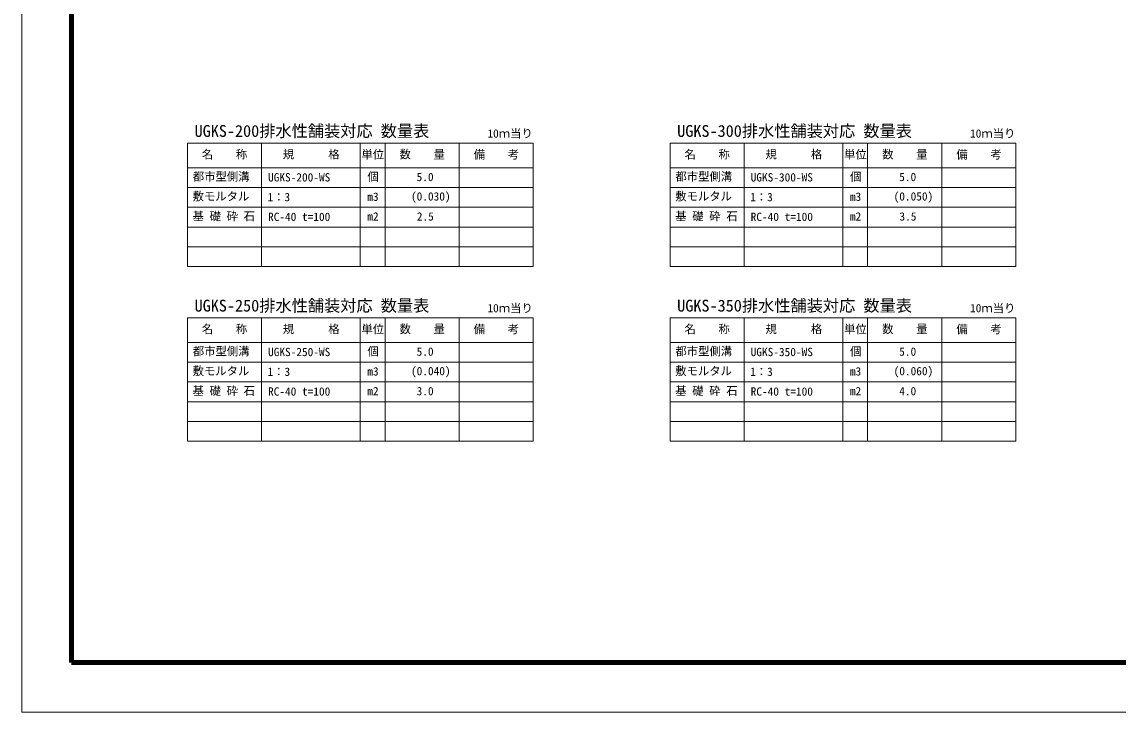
# Model space of a CAD drawing. Units: millimetres on the paper. Extents: x 0 to 841, y 0 to 594.
# Drawn here: x 0 to 443.8, y 0 to 279.5 of the extents above; entities that cross this region are included whole.
import ezdxf
from ezdxf.enums import TextEntityAlignment as Align

# ---------------------------------------------------------------- set-up
doc = ezdxf.new("R2010")
doc.units = ezdxf.units.MM
for name, color, linetype, lineweight in [('D-BMK-HTXT', 7, 'Continuous', 13), ('D-TTL-LINE（区切線）', 7, 'Continuous', 18), ('D-TTL（外枠）', 2, 'Continuous', 140)]:
    doc.layers.add(name, color=color, linetype=linetype, lineweight=lineweight)
doc.styles.add('ＭＳ ゴシック', font='')
doc.styles.get('ＭＳ ゴシック').set_extended_font_data('MS Gothic')

msp = doc.modelspace()

# ---------------------------------------------------------------- linework, layer by layer
at = {"layer": 'D-BMK-HTXT'}
for p, q in [((67.007, 230.424), (67.007, 180.424)), ((67.007, 230.424), (207.007, 230.424)), ((97.007, 230.424), (97.007, 180.424)), ((137.007, 230.424), (137.007, 180.424)), ((147.007, 230.424), (147.007, 180.424)), ((177.007, 230.424), (177.007, 180.424)), ((207.007, 230.424), (207.007, 180.424)), ((262.405, 230.424), (262.405, 180.424)), ((262.405, 230.424), (402.405, 230.424)), ((292.405, 230.424), (292.405, 180.424)), ((332.405, 230.424), (332.405, 180.424)), ((342.405, 230.424), (342.405, 180.424)), ((372.405, 230.424), (372.405, 180.424)), ((402.405, 230.424), (402.405, 180.424)), ((67.007, 220.424), (207.007, 220.424)), ((262.405, 220.424), (402.405, 220.424)), ((67.007, 212.424), (207.007, 212.424)), ((262.405, 212.424), (402.405, 212.424)), ((67.007, 204.424), (207.007, 204.424)), ((262.405, 204.424), (402.405, 204.424)), ((67.007, 196.424), (207.007, 196.424)), ((262.405, 196.424), (402.405, 196.424)), ((67.007, 188.424), (207.007, 188.424)), ((262.405, 188.424), (402.405, 188.424)), ((67.007, 180.424), (207.007, 180.424)), ((262.405, 180.424), (402.405, 180.424)), ((67.007, 159.688), (67.007, 109.688)), ((67.007, 159.688), (207.007, 159.688)), ((97.007, 159.688), (97.007, 109.688)), ((137.007, 159.688), (137.007, 109.688)), ((147.007, 159.688), (147.007, 109.688)), ((177.007, 159.688), (177.007, 109.688)), ((207.007, 159.688), (207.007, 109.688)), ((262.405, 159.688), (262.405, 109.688)), ((262.405, 159.688), (402.405, 159.688)), ((292.405, 159.688), (292.405, 109.688)), ((332.405, 159.688), (332.405, 109.688)), ((342.405, 159.688), (342.405, 109.688)), ((372.405, 159.688), (372.405, 109.688)), ((402.405, 159.688), (402.405, 109.688)), ((67.007, 149.688), (207.007, 149.688)), ((262.405, 149.688), (402.405, 149.688)), ((67.007, 141.688), (207.007, 141.688)), ((262.405, 141.688), (402.405, 141.688)), ((67.007, 133.688), (207.007, 133.688)), ((262.405, 133.688), (402.405, 133.688)), ((67.007, 125.688), (207.007, 125.688)), ((262.405, 125.688), (402.405, 125.688)), ((67.007, 117.688), (207.007, 117.688)), ((262.405, 117.688), (402.405, 117.688)), ((67.007, 109.688), (207.007, 109.688)), ((262.405, 109.688), (402.405, 109.688))]:
    msp.add_line(p, q, dxfattribs=at)
at = {"layer": 'D-TTL-LINE（区切線）'}
for p, q in [((0, 594), (0, 0)), ((0, 0), (841, 0))]:
    msp.add_line(p, q, dxfattribs=at)
at = {"layer": 'D-TTL（外枠）'}
for p, q in [((20.1, 573.9), (20.1, 20.1)), ((20.1, 20.1), (820.9, 20.1))]:
    msp.add_line(p, q, dxfattribs=at)

# ---------------------------------------------------------------- texts
at = {"layer": 'D-BMK-HTXT', "style": 'ＭＳ ゴシック'}
for s, height, p in [('UGKS-200排水性舗装対応 数量表', 4.811, (69.897, 231.493)), ('10ｍ当り', 3.367, (188.473, 231.621)), ('UGKS-300排水性舗装対応 数量表', 4.811, (265.295, 231.493)), ('10ｍ当り', 3.367, (383.871, 231.621)), ('名\u3000\u3000称', 3.367, (72.848, 223.143)), ('規\u3000\u3000\u3000格', 3.367, (105.651, 223.161)), ('単位', 3.367, (137.468, 223.126)), ('数\u3000\u3000量', 3.367, (152.9, 223.161)), ('備\u3000\u3000考', 3.367, (182.918, 223.133)), ('名\u3000\u3000称', 3.367, (268.246, 223.143)), ('規\u3000\u3000\u3000格', 3.367, (301.05, 223.161)), ('単位', 3.367, (332.866, 223.126)), ('数\u3000\u3000量', 3.367, (348.298, 223.161)), ('備\u3000\u3000考', 3.367, (378.316, 223.133)), ('都市型側溝', 3.367, (69.183, 214.176)), ('UGKS-200-WS', 3.367, (99.655, 213.874)), ('個', 3.367, (139.884, 214.106)), ('5.0', 3.367, (159.798, 214.026)), ('都市型側溝', 3.367, (264.581, 214.176)), ('UGKS-300-WS', 3.367, (295.054, 213.874)), ('個', 3.367, (335.283, 214.106)), ('5.0', 3.367, (355.197, 214.026)), ('敷モルタル', 3.367, (69.113, 206.168)), ('1：3', 3.367, (99.424, 205.874)), ('m3', 3.367, (139.832, 206.026)), ('(0.030)', 3.367, (157.523, 206.143)), ('敷モルタル', 3.367, (264.511, 206.168)), ('1：3', 3.367, (294.823, 205.874)), ('m3', 3.367, (335.23, 206.026)), ('(0.050)', 3.367, (352.922, 206.143)), ('基 礎 砕 石', 3.367, (69.113, 198.134)), ('RC-40 t=100', 3.367, (99.655, 197.874)), ('m2', 3.367, (139.823, 198.026)), ('2.5', 3.367, (159.889, 198.026)), ('基 礎 砕 石', 3.367, (264.511, 198.134)), ('RC-40 t=100', 3.367, (295.054, 197.874)), ('m2', 3.367, (335.221, 198.026)), ('3.5', 3.367, (355.288, 198.026)), ('UGKS-250排水性舗装対応 数量表', 4.811, (69.897, 160.758)), ('10ｍ当り', 3.367, (188.473, 160.885)), ('UGKS-350排水性舗装対応 数量表', 4.811, (265.295, 160.758)), ('10ｍ当り', 3.367, (383.871, 160.885)), ('名\u3000\u3000称', 3.367, (72.848, 152.407)), ('規\u3000\u3000\u3000格', 3.367, (105.651, 152.425)), ('単位', 3.367, (137.468, 152.39)), ('数\u3000\u3000量', 3.367, (152.9, 152.425)), ('備\u3000\u3000考', 3.367, (182.918, 152.397)), ('名\u3000\u3000称', 3.367, (268.246, 152.407)), ('規\u3000\u3000\u3000格', 3.367, (301.05, 152.425)), ('単位', 3.367, (332.866, 152.39)), ('数\u3000\u3000量', 3.367, (348.298, 152.425)), ('備\u3000\u3000考', 3.367, (378.316, 152.397)), ('都市型側溝', 3.367, (69.183, 143.441)), ('UGKS-250-WS', 3.367, (99.655, 143.139)), ('個', 3.367, (139.884, 143.371)), ('5.0', 3.367, (159.798, 143.29)), ('都市型側溝', 3.367, (264.581, 143.441)), ('UGKS-350-WS', 3.367, (295.054, 143.139)), ('個', 3.367, (335.283, 143.371)), ('5.0', 3.367, (355.197, 143.29)), ('敷モルタル', 3.367, (69.113, 135.432)), ('1：3', 3.367, (99.424, 135.139)), ('m3', 3.367, (139.832, 135.29)), ('(0.040)', 3.367, (157.523, 135.407)), ('敷モルタル', 3.367, (264.511, 135.432)), ('1：3', 3.367, (294.823, 135.139)), ('m3', 3.367, (335.23, 135.29)), ('(0.060)', 3.367, (352.922, 135.407)), ('基 礎 砕 石', 3.367, (69.113, 127.399)), ('RC-40 t=100', 3.367, (99.655, 127.139)), ('m2', 3.367, (139.823, 127.29)), ('3.0', 3.367, (159.798, 127.29)), ('基 礎 砕 石', 3.367, (264.511, 127.399)), ('RC-40 t=100', 3.367, (295.054, 127.139)), ('m2', 3.367, (335.221, 127.29)), ('4.0', 3.367, (355.197, 127.29))]:
    msp.add_text(s, height=height, dxfattribs=at).set_placement(p, align=Align.BOTTOM_LEFT)

doc.saveas('drawing.dxf')
